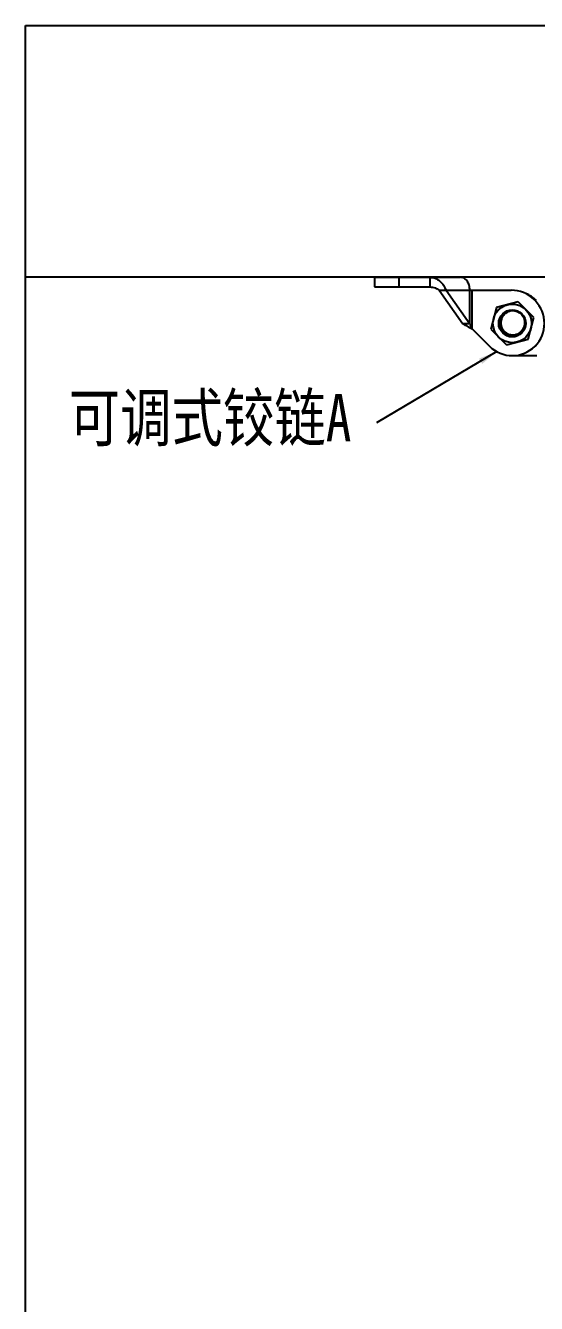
# Model space of a CAD drawing. Extents: x 54907 to 703237, y -798661 to -546661.
# Drawn here: x 359875 to 363956, y -585269 to -575062 of the extents above; entities that cross this region are included whole.
import ezdxf

# ---------------------------------------------------------------- set-up
doc = ezdxf.new("R2010")
doc.units = 0
doc.header["$LTSCALE"] = 1000
doc.header["$MEASUREMENT"] = 0
doc.layers.add('bz', color=2, linetype='Continuous')
doc.layers.add('DIM_SYMB', color=3, linetype='Continuous')
doc.styles.get("Standard").update_dxf_attribs({"font": 'gbenor.shx', "bigfont": 'gbcbig.shx'})
doc.dimstyles.get("Standard").update_dxf_attribs({"dimscale": 100, "dimtxt": 3.5, "dimasz": 1, "dimexe": 2.5, "dimexo": 3, "dimgap": 1.5, "dimtad": 1, "dimdec": 0, "dimzin": 0, "dimdsep": 46, "dimtxsty": 'Standard', "dimblk": 'ARCHTICK', "dimcen": 0.09, "dimadec": 0, "dimazin": 0, "dimtfac": 1, "dimtdec": 0, "dimtix": 1, "dimtmove": 2, "dimatfit": 3, "dimfxl": 0, "dimtolj": 1, "dimtzin": 0, "dimarcsym": 0})

# ---------------------------------------------------------------- blocks, each defined once
blk = doc.blocks.new('gfhhrryyfd')
at = {"linetype": 'Continuous'}
for p, q in [((3688159.4, -1740810), (3688159.4, -1740861.4)), ((3688159.4, -1740810), (3688617.4, -1740810)), ((3688288, -1740810), (3688288, -1740861.4)), ((3688453.9, -1740810), (3688453.9, -1740861.4)), ((3688159.4, -1740861.4), (3688453.9, -1740861.4)), ((3688503.3, -1740878.6), (3688629.5, -1741057.2)), ((3688503.3, -1740878.6), (3688887, -1740878.6)), ((3688539.6, -1740878.6), (3688665.9, -1741057.2)), ((3688665.9, -1741057.2), (3688665.9, -1740878.6)), ((3688678, -1741083.5), (3688678, -1740878.6)), ((3688923.1, -1740940.6), (3688808.4, -1740971.3)), ((3689007.1, -1741024.6), (3688923.1, -1740940.6)), ((3689013.6, -1740934.1), (3689008.3, -1740928.8)), ((3688808.4, -1740971.3), (3688777.6, -1741086.1)), ((3688976.3, -1741139.3), (3689007.1, -1741024.6)), ((3688665.9, -1741057.2), (3688629.5, -1741057.2)), ((3688678, -1741083.5), (3688771.1, -1741176.6)), ((3688777.6, -1741086.1), (3688861.6, -1741170.1)), ((3688831.9, -1741055.1), (3688831.9, -1741055)), ((3688831.9, -1741057), (3688831.9, -1741057.1)), ((3688861.6, -1741170.1), (3688976.3, -1741139.3)), ((3688892.3, -1741226.8), (3689024, -1741226.8))]:
    blk.add_line(p, q, dxfattribs=at)
for radius in [102.9, 72.2, 68.6]:
    blk.add_circle((3688892.3, -1741055.3), radius, dxfattribs=at)
for centre, radius, start, end in [((3688887, -1741050), 171.5, 45, 90), ((3688899.8, -1741055.3), 171.5, 45, 67.63031), ((3688892.3, -1741055.3), 171.5, 225, 45), ((3688896.4, -1741056.3), 68.2, 72.31446, 73.94712), ((3688892.5, -1741055.3), 60.6, 177.15432, 178.71863), ((3688892.4, -1741055.3), 60.5, 178.71875, 179.6641), ((3688892.2, -1741055.3), 60.3, 179.75296, 181.37328), ((3688891.8, -1741051.2), 60.1, 184.99489, 185.50792), ((3688892, -1741055.3), 60.1, 181.37381, 181.69398), ((3688892.2, -1741055.3), 60.3, 181.69418, 182.60616), ((3688892.4, -1741055.3), 60.5, 182.60725, 185.59802), ((3688892.4, -1741055.3), 60.5, 185.59662, 191.09946), ((3688892.2, -1741055.3), 60.3, 191.10333, 191.4834), ((3688892.3, -1741055.3), 60.4, 191.48488, 255.44483), ((3688892.3, -1741055.3), 60.5, 255.4458, 258.67361), ((3688892.3, -1741055.3), 60.4, 258.67355, 262.14337), ((3688892.3, -1741055.4), 60.4, 262.14543, 265.15819), ((3688892.4, -1741055.2), 60.6, 265.15789, 267.69509), ((3688892.4, -1741055.2), 60.5, 267.70337, 268.51134), ((3688892.4, -1741055.2), 60.5, 267.69503, 268.78973), ((3688892.4, -1741055.3), 60.5, 268.51135, 269.23308), ((3688892.3, -1741055.4), 60.4, 268.78883, 271.69256), ((3688892.4, -1741055.5), 60.3, 269.23213, 271.6927)]:
    blk.add_arc(centre, radius, start, end, dxfattribs=at)
for points, knots in [([(3688453.9, -1740810), (3688463.4, -1740810), (3688482.7, -1740813.7), (3688508, -1740829.1), (3688527.6, -1740851.5), (3688536.4, -1740869.3), (3688539.6, -1740878.6)], [0, 0, 0, 0, 0.243233, 0.493078, 0.748723, 1, 1, 1, 1]), ([(3688665.9, -1740878.6), (3688665.9, -1740869.7), (3688663.6, -1740852.6), (3688653.4, -1740830.1), (3688637.6, -1740814.2), (3688623.8, -1740810), (3688617.4, -1740810)], [0, 0, 0, 0, 0.287969, 0.555344, 0.790533, 1, 1, 1, 1]), ([(3688453.9, -1740861.4), (3688463.1, -1740861.4), (3688480.9, -1740864.8), (3688496.4, -1740873.6), (3688503.3, -1740878.6)], [0, 0, 0, 0, 0.522516, 1, 1, 1, 1]), ([(3688915.2, -1740990.8), (3688905.3, -1740987.9), (3688883.9, -1740986.8), (3688859.4, -1740997.7), (3688844.6, -1741012.4), (3688836.4, -1741025.8), (3688831.9, -1741040.8), (3688831.4, -1741051.3), (3688831.9, -1741056.5)], [0, 0, 0, 0, 0.249273, 0.49841, 0.623846, 0.749245, 0.874621, 1, 1, 1, 1]), ([(3688894.1, -1741115.7), (3688899.4, -1741115.9), (3688910, -1741115), (3688925, -1741109.5), (3688938.1, -1741100.4), (3688952.1, -1741084.5), (3688961.5, -1741058.9), (3688958.7, -1741037.3), (3688955, -1741027.5)], [0, 0, 0, 0, 0.125414, 0.250833, 0.376265, 0.501706, 0.750785, 1, 1, 1, 1]), ([(3688629.5, -1741057.2), (3688636.6, -1741062), (3688652.7, -1741071.1), (3688669.2, -1741079.2), (3688678, -1741083.5)], [0, 0, 0, 0, 0.468219, 1, 1, 1, 1]), ([(3688665.9, -1741057.2), (3688666.7, -1741059.4), (3688670.3, -1741068.4), (3688674.7, -1741077), (3688678, -1741083.5)], [0, 0, 0, 0, 0.244001, 1, 1, 1, 1])]:
    blk.add_open_spline(points, degree=3, knots=knots, dxfattribs=at)
at = {"layer": 'bz'}
blk.add_line((3696128.4, -1740810), (3686300.1, -1740810), dxfattribs=at)
at = {"layer": 'DIM_SYMB'}
blk.add_lwpolyline([(3686300.1, -1739469.4), (3696128.4, -1739469.4), (3696128.4, -1747620.2), (3686300.1, -1747620.2)], close=True, dxfattribs=at)
at = {"insert": (3686530, -1741431.9), "char_height": 250.906, "attachment_point": 1}
blk.add_mtext('{\\fSimSun|b0|i0|c134|p2;\\W0.8;可调式铰链A}', dxfattribs=at)
blk.add_leader([(3688809.8, -1741205.6), (3688169.8, -1741585.2)], dimstyle='Standard', override={"dimgap": 20, "dimtad": 0})

msp = doc.modelspace()

# ---------------------------------------------------------------- block references
at = {"lineweight": -3, "xscale": 1.5, "yscale": 1.5, "zscale": 1.5}
msp.add_blockref('gfhhrryyfd', (-5169575.6, 2034142), dxfattribs=at)

doc.saveas('drawing.dxf')
